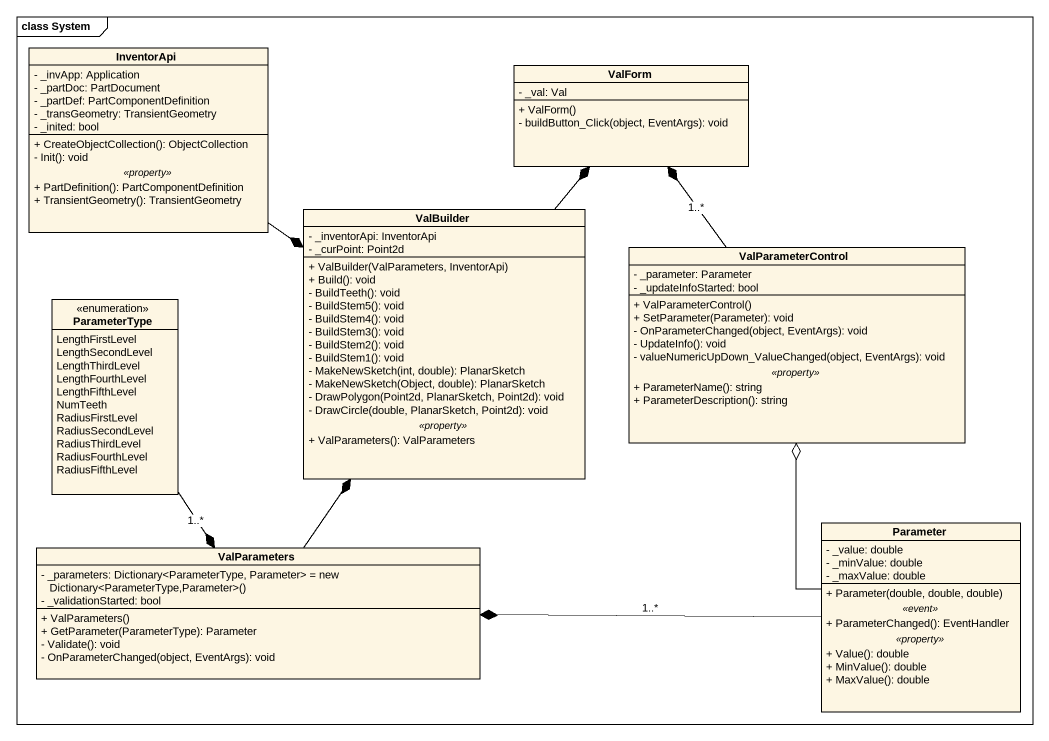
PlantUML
@startuml
mainframe class System
hide circle
hide empty members
skinparam classAttributeIconSize 0
class InventorApi {
  - _invApp: Application
  - _partDoc: PartDocument
  - _partDef: PartComponentDefinition
  - _transGeometry: TransientGeometry
  - _inited: bool
  --
  + CreateObjectCollection(): ObjectCollection
  - Init(): void
  .. <<property>> ..
  + PartDefinition(): PartComponentDefinition
  + TransientGeometry(): TransientGeometry
}
class ValForm {
  - _val: Val
  + ValForm()
  - buildButton_Click(object, EventArgs): void
}
class ValBuilder {
  - _inventorApi: InventorApi
  - _curPoint: Point2d
  --
  + ValBuilder(ValParameters, InventorApi)
  + Build(): void
  - BuildTeeth(): void
  - BuildStem5(): void
  - BuildStem4(): void
  - BuildStem3(): void
  - BuildStem2(): void
  - BuildStem1(): void
  - MakeNewSketch(int, double): PlanarSketch
  - MakeNewSketch(Object, double): PlanarSketch
  - DrawPolygon(Point2d, PlanarSketch, Point2d): void
  - DrawCircle(double, PlanarSketch, Point2d): void
  .. <<property>> ..
  + ValParameters(): ValParameters
}
class ValParameterControl {
  - _parameter: Parameter
  - _updateInfoStarted: bool
  --
  + ValParameterControl()
  + SetParameter(Parameter): void
  - OnParameterChanged(object, EventArgs): void
  - UpdateInfo(): void
  - valueNumericUpDown_ValueChanged(object, EventArgs): void
  .. <<property>> ..
  + ParameterName(): string
  + ParameterDescription(): string
}
enum ParameterType {
  LengthFirstLevel
  LengthSecondLevel
  LengthThirdLevel
  LengthFourthLevel
  LengthFifthLevel
  NumTeeth
  RadiusFirstLevel
  RadiusSecondLevel
  RadiusThirdLevel
  RadiusFourthLevel
  RadiusFifthLevel
}
class ValParameters {
  {field} - _parameters: Dictionary<ParameterType, Parameter> = new Dictionary<ParameterType,Parameter>()
  - _validationStarted: bool
  + ValParameters()
  + GetParameter(ParameterType): Parameter
  - Validate(): void
  - OnParameterChanged(object, EventArgs): void
}
class Parameter {
  - _value: double
  - _minValue: double
  - _maxValue: double
  --
  + Parameter(double, double, double)
  .. <<event>> ..
  + ParameterChanged(): EventHandler
  .. <<property>> ..
  + Value(): double
  + MinValue(): double
  + MaxValue(): double
}
InventorApi --* ValBuilder
ValBuilder -up-* ValForm
ValParameterControl -up-* ValForm : 1..*
ParameterType --* ValParameters : 1..*
ValParameters -up-* ValBuilder
Parameter -up-o ValParameterControl
Parameter -left-* ValParameters : 1..*
@enduml
